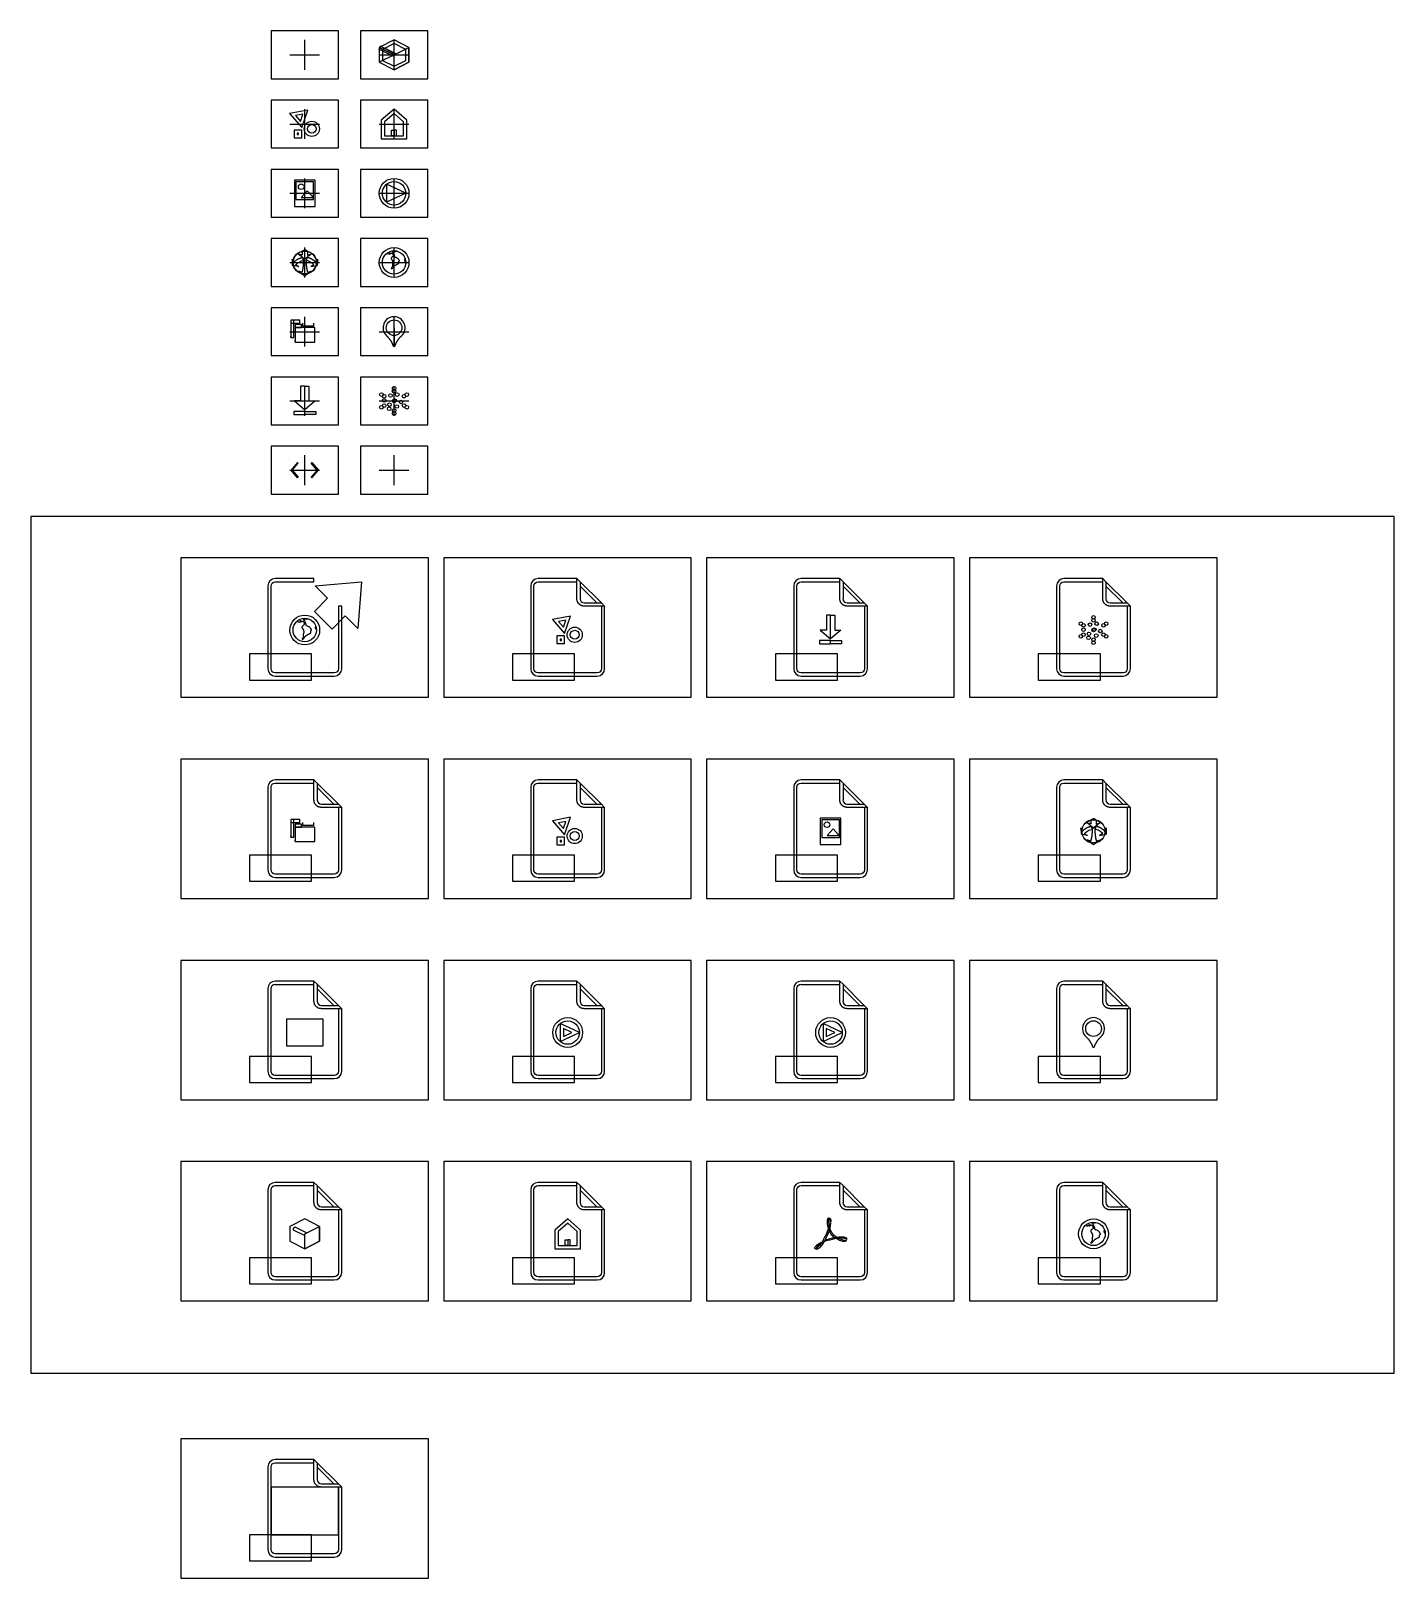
# Model space of a CAD drawing. Header units: millimetres. Extents: x 163.4 to 251.5, y -78.8 to 21.1.
import ezdxf

# ---------------------------------------------------------------- set-up
doc = ezdxf.new("R2010")
doc.units = ezdxf.units.MM
for name, color, linetype, true_color in [('colores$360', 254, 'Continuous', 0xedaec8), ('colores$amarilloai', 31, 'Continuous', 0xffb147), ('colores$amarilloIMG', 41, 'Continuous', 0xffe584), ('colores$azulDIR', 175, 'Continuous', 0x443aa2), ('colores$azulifc', 152, 'Continuous', 0x0068c6), ('colores$celestedl', 143, 'Continuous', 0x63a9ca), ('colores$moradomp4', 203, 'Continuous', 0xad73af), ('colores$rojodxf', 13, 'Continuous', 0xdb5a5a), ('colores$rojoLiDAR', 1, 'Continuous', 0xff0000), ('colores$rojopdf', 13, 'Continuous', 0xff5757), ('colores$verdegeo', 93, 'Continuous', 0x69b76c), ('Default', 18, 'Continuous', 0x000000), ('dos', 7, 'Continuous', 0xffffff), ('Layer 01', 1, 'Continuous', 0xff0000)]:
    doc.layers.add(name, color=color, linetype=linetype, true_color=true_color)

msp = doc.modelspace()

# ---------------------------------------------------------------- linework, layer by layer
at = {"layer": 'colores$360'}
for p, q in [((229.863, -33.079), (229.863, -27.737)), ((231.876, -30.263), (231.918, -30.295)), ((232.21, -30.263), (232.168, -30.295)), ((233.952, -33.351), (230.134, -33.351))]:
    msp.add_line(p, q, dxfattribs=at)
for points in [[(229.657, -27.737), (229.657, -33.079)], [(230.134, -27.466), (232.64, -27.466), (232.64, -27.26), (230.134, -27.26)], [(232.64, -28.559), (232.64, -27.26), (232.845, -27.464), (232.845, -28.559)], [(233.117, -28.831), (234.222, -28.831), (234.429, -29.036), (233.117, -29.036)], [(234.429, -33.079), (234.429, -29.036), (234.224, -29.036), (234.224, -33.079)], [(231.219, -30.368), (231.237, -30.772)], [(231.651, -30.844), (231.237, -30.772)], [(231.935, -30.29), (232.043, -30.371)], [(232.151, -30.29), (232.043, -30.371)], [(232.436, -30.844), (232.85, -30.772)], [(232.867, -30.368), (232.85, -30.772)], [(230.134, -33.557), (233.952, -33.557)]]:
    msp.add_lwpolyline(points, dxfattribs=at)
for points in [[(232.845, -27.464), (232.845, -27.754), (233.93, -28.831), (234.222, -28.831)], [(228.475, -33.811), (232.484, -33.811), (232.484, -32.125), (228.475, -32.125)]]:
    msp.add_lwpolyline(points, close=True, dxfattribs=at)
for radius in [0.757, 0.742]:
    msp.add_circle((232.043, -30.581), radius, dxfattribs=at)
for centre, radius, start, end in [((230.134, -27.737), 0.477, 90, 180), ((233.117, -28.559), 0.272, 180, 270), ((230.134, -33.079), 0.477, 180, 270), ((233.952, -33.079), 0.477, 270, 0)]:
    msp.add_arc(centre, radius, start, end, dxfattribs=at)
at = {"layer": 'colores$360', "extrusion": (0, 0, -1)}
for centre, start, end in [((-230.134, -27.737), 360, 90), ((-230.134, -33.079), 270, 360), ((-233.952, -33.079), 180, 270)]:
    msp.add_arc(centre, 0.272, start, end, dxfattribs=at)
at = {"layer": 'colores$360'}
msp.add_rational_spline([(233.117, -29.036), (232.64, -29.036), (232.64, -28.559)], [1, 0.707106781187, 1], degree=2, dxfattribs=at)
for points, degree in [([(231.858, -29.877), (231.933, -29.78), (232.043, -29.78)], 2), ([(231.858, -29.877), (231.888, -30.015), (231.858, -30.113)], 2), ([(232.228, -29.877), (232.153, -29.78), (232.043, -29.78)], 2), ([(232.228, -29.877), (232.198, -30.015), (232.228, -30.113)], 2), ([(231.308, -30.581), (231.219, -30.368)], 1), ([(231.308, -30.581), (231.578, -30.32), (231.876, -30.263)], 2), ([(231.451, -30.729), (231.551, -30.631), (231.651, -30.562), (231.749, -30.518)], 3), ([(231.451, -30.729), (231.651, -30.844)], 1), ([(231.638, -30.045), (232.043, -30.352)], 1), ([(231.858, -30.113), (231.638, -30.045)], 1), ([(231.749, -30.518), (231.809, -30.491), (231.869, -30.472), (231.931, -30.462)], 3), ([(231.935, -30.29), (231.988, -30.77), (231.858, -31.217)], 2), ([(231.918, -30.295), (231.927, -30.38), (231.931, -30.462)], 2), ([(232.449, -30.045), (232.043, -30.352)], 1), ([(232.151, -30.29), (232.098, -30.77), (232.228, -31.217)], 2), ([(232.168, -30.295), (232.159, -30.38), (232.156, -30.462)], 2), ([(232.338, -30.518), (232.277, -30.491), (232.217, -30.472), (232.156, -30.462)], 3), ([(232.779, -30.581), (232.509, -30.32), (232.21, -30.263)], 2), ([(232.228, -30.113), (232.449, -30.045)], 1), ([(232.636, -30.729), (232.535, -30.631), (232.435, -30.562), (232.338, -30.518)], 3), ([(232.636, -30.729), (232.436, -30.844)], 1), ([(232.779, -30.581), (232.867, -30.368)], 1), ([(231.638, -31.149), (232.043, -31.457)], 1), ([(231.858, -31.217), (231.638, -31.149)], 1), ([(232.449, -31.149), (232.043, -31.457)], 1), ([(232.228, -31.217), (232.449, -31.149)], 1)]:
    msp.add_open_spline(points, degree=degree, dxfattribs=at)
at = {"layer": 'colores$amarilloai'}
for p, q in [((195.886, -20.078), (195.886, -14.736)), ((199.975, -20.35), (196.157, -20.35))]:
    msp.add_line(p, q, dxfattribs=at)
for points in [[(195.68, -14.736), (195.68, -20.078)], [(196.157, -14.464), (198.663, -14.464), (198.663, -14.259), (196.157, -14.259)], [(198.663, -15.558), (198.663, -14.259), (198.868, -14.463), (198.868, -15.558)], [(199.14, -15.83), (200.245, -15.83), (200.452, -16.035), (199.14, -16.035)], [(200.452, -20.078), (200.452, -16.035), (200.247, -16.035), (200.247, -20.078)], [(196.157, -20.555), (199.975, -20.555)]]:
    msp.add_lwpolyline(points, dxfattribs=at)
for points in [[(198.868, -14.463), (198.868, -14.752), (199.953, -15.83), (200.245, -15.83)], [(198.259, -16.675), (197.083, -16.902), (197.867, -17.807)], [(197.948, -16.945), (197.471, -17.037), (197.79, -17.403)], [(197.376, -18.459), (197.87, -18.459), (197.87, -17.965), (197.376, -17.965)], [(197.581, -18.254), (197.665, -18.254), (197.665, -18.17), (197.581, -18.17)], [(194.498, -20.81), (198.507, -20.81), (198.507, -19.124), (194.498, -19.124)]]:
    msp.add_lwpolyline(points, close=True, dxfattribs=at)
for radius in [0.491, 0.286]:
    msp.add_circle((198.522, -17.886), radius, dxfattribs=at)
for centre, radius, start, end in [((196.157, -14.736), 0.477, 90, 180), ((199.14, -15.558), 0.272, 180, 270), ((196.157, -20.078), 0.477, 180, 270), ((199.975, -20.078), 0.477, 270, 0)]:
    msp.add_arc(centre, radius, start, end, dxfattribs=at)
at = {"layer": 'colores$amarilloai', "extrusion": (0, 0, -1)}
for centre, start, end in [((-196.157, -14.736), 360, 90), ((-196.157, -20.078), 270, 360), ((-199.975, -20.078), 180, 270)]:
    msp.add_arc(centre, 0.272, start, end, dxfattribs=at)
at = {"layer": 'colores$amarilloai'}
msp.add_rational_spline([(199.14, -16.035), (198.663, -16.035), (198.663, -15.558)], [1, 0.707106781187, 1], degree=2, dxfattribs=at)
at = {"layer": 'colores$amarilloIMG'}
for p, q in [((212.874, -33.079), (212.874, -27.737)), ((216.963, -33.351), (213.146, -33.351))]:
    msp.add_line(p, q, dxfattribs=at)
for points in [[(212.669, -27.737), (212.669, -33.079)], [(213.146, -27.466), (215.651, -27.466), (215.651, -27.26), (213.146, -27.26)], [(215.651, -28.559), (215.651, -27.26), (215.857, -27.464), (215.857, -28.559)], [(216.128, -28.831), (217.234, -28.831), (217.441, -29.036), (216.128, -29.036)], [(217.441, -33.079), (217.441, -29.036), (217.235, -29.036), (217.235, -33.079)], [(213.146, -33.557), (216.963, -33.557)]]:
    msp.add_lwpolyline(points, dxfattribs=at)
for points in [[(215.857, -27.464), (215.857, -27.754), (216.942, -28.831), (217.234, -28.831)], [(214.388, -31.437), (215.721, -31.437), (215.721, -29.725), (214.388, -29.725)], [(214.484, -30.975), (215.625, -30.975), (215.625, -29.834), (214.484, -29.834)], [(215.216, -30.416), (214.825, -30.846), (215.551, -30.846), (215.551, -30.784)], [(211.486, -33.811), (215.496, -33.811), (215.496, -32.125), (211.486, -32.125)]]:
    msp.add_lwpolyline(points, close=True, dxfattribs=at)
msp.add_circle((214.827, -30.156), 0.181, dxfattribs=at)
for centre, radius, start, end in [((213.146, -27.737), 0.477, 90, 180), ((216.128, -28.559), 0.272, 180, 270), ((213.146, -33.079), 0.477, 180, 270), ((216.963, -33.079), 0.477, 270, 0)]:
    msp.add_arc(centre, radius, start, end, dxfattribs=at)
at = {"layer": 'colores$amarilloIMG', "extrusion": (0, 0, -1)}
for centre, start, end in [((-213.146, -27.737), 360, 90), ((-213.146, -33.079), 270, 360), ((-216.963, -33.079), 180, 270)]:
    msp.add_arc(centre, 0.272, start, end, dxfattribs=at)
at = {"layer": 'colores$amarilloIMG'}
msp.add_rational_spline([(216.128, -29.036), (215.651, -29.036), (215.651, -28.559)], [1, 0.707106781187, 1], degree=2, dxfattribs=at)
at = {"layer": 'colores$azulDIR'}
for p, q in [((178.897, -33.079), (178.897, -27.737)), ((182.986, -33.351), (179.169, -33.351))]:
    msp.add_line(p, q, dxfattribs=at)
for points in [[(178.692, -27.737), (178.692, -33.079)], [(179.169, -27.466), (181.674, -27.466), (181.674, -27.26), (179.169, -27.26)], [(181.674, -28.559), (181.674, -27.26), (181.88, -27.464), (181.88, -28.559)], [(182.151, -28.831), (183.257, -28.831), (183.464, -29.036), (182.151, -29.036)], [(183.464, -33.079), (183.464, -29.036), (183.258, -29.036), (183.258, -33.079)], [(180.179, -30.962), (180.179, -30.867)], [(181.735, -30.304), (180.862, -30.304), (180.862, -30.11), (180.464, -30.11), (180.464, -31.247)], [(180.957, -30.214), (180.957, -30.02)], [(181.64, -30.214), (180.957, -30.214)], [(181.64, -30.02), (181.64, -30.214)], [(180.464, -31.247), (180.464, -31.152)], [(179.169, -33.557), (182.986, -33.557)]]:
    msp.add_lwpolyline(points, dxfattribs=at)
for points in [[(181.88, -27.464), (181.88, -27.754), (182.965, -28.831), (183.257, -28.831)], [(180.179, -30.962), (180.369, -30.962), (180.369, -30.015), (180.369, -29.825), (180.179, -29.825)], [(180.179, -30.02), (180.767, -30.02), (180.767, -29.825), (180.179, -29.825)], [(180.464, -30.304), (180.862, -30.304), (180.862, -30.11), (180.464, -30.11)], [(180.464, -31.247), (181.735, -31.247), (181.735, -30.304), (180.464, -30.304)], [(177.509, -33.811), (181.519, -33.811), (181.519, -32.125), (177.509, -32.125)]]:
    msp.add_lwpolyline(points, close=True, dxfattribs=at)
for centre, radius, start, end in [((179.169, -27.737), 0.477, 90, 180), ((182.151, -28.559), 0.272, 180, 270), ((179.169, -33.079), 0.477, 180, 270), ((182.986, -33.079), 0.477, 270, 0)]:
    msp.add_arc(centre, radius, start, end, dxfattribs=at)
at = {"layer": 'colores$azulDIR', "extrusion": (0, 0, -1)}
for centre, start, end in [((-179.169, -27.737), 360, 90), ((-179.169, -33.079), 270, 360), ((-182.986, -33.079), 180, 270)]:
    msp.add_arc(centre, 0.272, start, end, dxfattribs=at)
at = {"layer": 'colores$azulDIR'}
msp.add_rational_spline([(182.151, -29.036), (181.674, -29.036), (181.674, -28.559)], [1, 0.707106781187, 1], degree=2, dxfattribs=at)
at = {"layer": 'colores$azulifc'}
for p, q in [((195.886, -59.082), (195.886, -53.74)), ((199.975, -59.353), (196.157, -59.353))]:
    msp.add_line(p, q, dxfattribs=at)
for points in [[(195.68, -53.74), (195.68, -59.082)], [(196.157, -53.468), (198.663, -53.468), (198.663, -53.262), (196.157, -53.262)], [(198.663, -54.561), (198.663, -53.262), (198.868, -53.466), (198.868, -54.561)], [(199.14, -54.833), (200.245, -54.833), (200.452, -55.039), (199.14, -55.039)], [(200.452, -59.082), (200.452, -55.039), (200.247, -55.039), (200.247, -59.082)], [(196.157, -59.559), (199.975, -59.559)]]:
    msp.add_lwpolyline(points, dxfattribs=at)
for points in [[(198.868, -53.466), (198.868, -53.756), (199.953, -54.833), (200.245, -54.833)], [(198.066, -55.62), (197.242, -56.336), (197.242, -57.546), (198.89, -57.546), (198.89, -56.336)], [(198.066, -55.892), (197.448, -56.43), (197.448, -57.341), (198.685, -57.341), (198.685, -56.43)], [(198.066, -57.341), (197.909, -57.341), (197.909, -56.969), (198.066, -56.969)], [(198.066, -57.341), (198.223, -57.341), (198.223, -56.969), (198.066, -56.969)], [(194.498, -59.813), (198.507, -59.813), (198.507, -58.128), (194.498, -58.128)]]:
    msp.add_lwpolyline(points, close=True, dxfattribs=at)
for centre, radius, start, end in [((196.157, -53.74), 0.477, 90, 180), ((199.14, -54.561), 0.272, 180, 270), ((196.157, -59.082), 0.477, 180, 270), ((199.975, -59.082), 0.477, 270, 0)]:
    msp.add_arc(centre, radius, start, end, dxfattribs=at)
at = {"layer": 'colores$azulifc', "extrusion": (0, 0, -1)}
for centre, start, end in [((-196.157, -53.74), 360, 90), ((-196.157, -59.082), 270, 360), ((-199.975, -59.082), 180, 270)]:
    msp.add_arc(centre, 0.272, start, end, dxfattribs=at)
at = {"layer": 'colores$azulifc'}
msp.add_rational_spline([(199.14, -55.039), (198.663, -55.039), (198.663, -54.561)], [1, 0.707106781187, 1], degree=2, dxfattribs=at)
at = {"layer": 'colores$celestedl'}
for p, q in [((178.897, -20.078), (178.897, -14.736)), ((212.874, -20.078), (212.874, -14.736)), ((182.986, -20.35), (179.169, -20.35)), ((216.963, -20.35), (213.146, -20.35)), ((178.897, -46.081), (178.897, -40.738)), ((182.986, -46.352), (179.169, -46.352)), ((229.863, -59.082), (229.863, -53.74)), ((233.952, -59.353), (230.134, -59.353))]:
    msp.add_line(p, q, dxfattribs=at)
for points in [[(178.692, -14.736), (178.692, -20.078)], [(179.169, -14.464), (181.674, -14.464), (181.674, -14.259), (179.169, -14.259)], [(212.669, -14.736), (212.669, -20.078)], [(213.146, -14.464), (215.651, -14.464), (215.651, -14.259), (213.146, -14.259)], [(215.651, -15.558), (215.651, -14.259), (215.857, -14.463), (215.857, -15.558)], [(216.128, -15.83), (217.234, -15.83), (217.441, -16.035), (216.128, -16.035)], [(183.464, -20.078), (183.464, -16.035), (183.258, -16.035), (183.258, -20.078)], [(217.441, -20.078), (217.441, -16.035), (217.235, -16.035), (217.235, -20.078)], [(179.169, -20.555), (182.986, -20.555)], [(213.146, -20.555), (216.963, -20.555)], [(178.692, -40.738), (178.692, -46.081)], [(179.169, -40.467), (181.674, -40.467), (181.674, -40.261), (179.169, -40.261)], [(181.674, -41.56), (181.674, -40.261), (181.88, -40.465), (181.88, -41.56)], [(182.151, -41.832), (183.257, -41.832), (183.464, -42.038), (182.151, -42.038)], [(183.464, -46.081), (183.464, -42.038), (183.258, -42.038), (183.258, -46.081)], [(179.169, -46.558), (182.986, -46.558)], [(229.657, -53.74), (229.657, -59.082)], [(230.134, -53.468), (232.64, -53.468), (232.64, -53.262), (230.134, -53.262)], [(232.64, -54.561), (232.64, -53.262), (232.845, -53.466), (232.845, -54.561)], [(233.117, -54.833), (234.222, -54.833), (234.429, -55.039), (233.117, -55.039)], [(234.429, -59.082), (234.429, -55.039), (234.224, -55.039), (234.224, -59.082)], [(230.134, -59.559), (233.952, -59.559)]]:
    msp.add_lwpolyline(points, dxfattribs=at)
for points in [[(184.754, -14.47), (184.506, -17.482), (183.696, -16.671), (182.84, -17.527), (181.697, -16.384), (182.553, -15.529), (181.743, -14.718)], [(215.857, -14.463), (215.857, -14.752), (216.942, -15.83), (217.234, -15.83)], [(214.782, -16.616), (214.782, -17.58), (214.388, -17.58), (215.055, -18.152), (215.055, -16.616)], [(215.327, -16.616), (215.327, -17.58), (215.722, -17.58), (215.055, -18.152), (215.055, -16.616)], [(215.055, -18.259), (214.345, -18.259), (214.345, -18.467), (215.055, -18.467)], [(215.055, -18.259), (215.764, -18.259), (215.764, -18.467), (215.055, -18.467)], [(177.509, -20.81), (181.519, -20.81), (181.519, -19.124), (177.509, -19.124)], [(211.486, -20.81), (215.496, -20.81), (215.496, -19.124), (211.486, -19.124)], [(181.88, -40.465), (181.88, -40.755), (182.965, -41.832), (183.257, -41.832)], [(179.898, -44.449), (182.257, -44.449), (182.257, -42.715), (179.898, -42.715)], [(177.509, -46.812), (181.519, -46.812), (181.519, -45.127), (177.509, -45.127)], [(232.845, -53.466), (232.845, -53.756), (233.93, -54.833), (234.222, -54.833)], [(228.475, -59.813), (232.484, -59.813), (232.484, -58.128), (228.475, -58.128)]]:
    msp.add_lwpolyline(points, close=True, dxfattribs=at)
for centre, radius in [((181.078, -17.58), 0.963), ((181.078, -17.58), 0.758), ((232.043, -56.583), 0.963), ((232.043, -56.583), 0.758)]:
    msp.add_circle(centre, radius, dxfattribs=at)
for centre, radius, start, end in [((179.169, -14.736), 0.477, 90, 180), ((213.146, -14.736), 0.477, 90, 180), ((216.128, -15.558), 0.272, 180, 270), ((179.169, -20.078), 0.477, 180, 270), ((182.986, -20.078), 0.477, 270, 0), ((213.146, -20.078), 0.477, 180, 270), ((216.963, -20.078), 0.477, 270, 0), ((179.169, -40.738), 0.477, 90, 180), ((182.151, -41.56), 0.272, 180, 270), ((179.169, -46.081), 0.477, 180, 270), ((182.986, -46.081), 0.477, 270, 0), ((230.134, -53.74), 0.477, 90, 180), ((233.117, -54.561), 0.272, 180, 270), ((230.134, -59.082), 0.477, 180, 270), ((233.952, -59.082), 0.477, 270, 0)]:
    msp.add_arc(centre, radius, start, end, dxfattribs=at)
at = {"layer": 'colores$celestedl', "extrusion": (0, 0, -1)}
for centre, start, end in [((-179.169, -14.736), 360, 90), ((-213.146, -14.736), 360, 90), ((-179.169, -20.078), 270, 360), ((-182.986, -20.078), 180, 270), ((-213.146, -20.078), 270, 360), ((-216.963, -20.078), 180, 270), ((-179.169, -40.738), 360, 90), ((-179.169, -46.081), 270, 360), ((-182.986, -46.081), 180, 270), ((-230.134, -53.74), 360, 90), ((-230.134, -59.082), 270, 360), ((-233.952, -59.082), 180, 270)]:
    msp.add_arc(centre, 0.272, start, end, dxfattribs=at)
at = {"layer": 'colores$celestedl'}
for points in [[(216.128, -16.035), (215.651, -16.035), (215.651, -15.558)], [(182.151, -42.038), (181.674, -42.038), (181.674, -41.56)], [(233.117, -55.039), (232.64, -55.039), (232.64, -54.561)]]:
    msp.add_rational_spline(points, [1, 0.707106781187, 1], degree=2, dxfattribs=at)
for points in [[(180.547, -17.02), (180.656, -17.067), (180.692, -17.069), (180.736, -17.046), (180.764, -17.04), (180.799, -17.049), (180.813, -17.061), (180.842, -17.066), (180.845, -17.043), (180.82, -17.004), (180.786, -16.989), (180.764, -16.975), (180.786, -16.961), (180.82, -17.004), (180.868, -17), (180.961, -17.02), (180.995, -17.049), (181.033, -17.067), (181.044, -17.072), (181.033, -17.135), (181.03, -17.164), (181.048, -17.197), (181.056, -17.234), (181.004, -17.275), (180.944, -17.303), (180.907, -17.354), (180.885, -17.427), (180.917, -17.465), (180.938, -17.49), (180.973, -17.532), (180.99, -17.552), (180.987, -17.603), (181.021, -17.657), (181.01, -17.738), (181.007, -17.765), (180.97, -17.854), (180.995, -17.955), (180.981, -18.044), (180.92, -18.125), (180.907, -18.157), (180.894, -18.187), (180.961, -18.162), (180.984, -18.156), (181.035, -18.096), (181.045, -18.069), (181.139, -17.977), (181.171, -17.94), (181.208, -17.92), (181.243, -17.905), (181.25, -17.888), (181.301, -17.859), (181.375, -17.816), (181.417, -17.81), (181.442, -17.788), (181.471, -17.762), (181.471, -17.706), (181.471, -17.637), (181.531, -17.591), (181.52, -17.553), (181.471, -17.519), (181.471, -17.464), (181.394, -17.392), (181.361, -17.389), (181.301, -17.349), (181.258, -17.329), (181.208, -17.326), (181.162, -17.275), (181.16, -17.228), (181.152, -17.196), (181.142, -17.144), (181.112, -17.096), (181.084, -16.977), (181.044, -16.961), (181.009, -16.952), (181.018, -16.919), (181.025, -16.885), (181.056, -16.873), (181.084, -16.882), (181.096, -16.877), (181.075, -16.849), (181.065, -16.846), (181.056, -16.819)], [(181.163, -16.857), (181.158, -16.861), (181.146, -16.87), (181.154, -16.891), (181.16, -16.89), (181.169, -16.886), (181.188, -16.874), (181.2, -16.873), (181.238, -16.867), (181.255, -16.869), (181.255, -16.865), (181.26, -16.844), (181.18, -16.845), (181.169, -16.853), (181.163, -16.857)], [(181.782, -17.3), (181.771, -17.329), (181.764, -17.343), (181.763, -17.365), (181.764, -17.384), (181.758, -17.416), (181.75, -17.447), (181.768, -17.49), (181.772, -17.498), (181.789, -17.509), (181.812, -17.508), (181.833, -17.526)], [(231.512, -56.024), (231.622, -56.071), (231.657, -56.072), (231.702, -56.049), (231.729, -56.043), (231.764, -56.052), (231.778, -56.065), (231.807, -56.069), (231.81, -56.046), (231.786, -56.008), (231.752, -55.993), (231.729, -55.979), (231.752, -55.965), (231.786, -56.008), (231.833, -56.003), (231.927, -56.023), (231.96, -56.052), (231.999, -56.071), (232.009, -56.075), (231.999, -56.138), (231.996, -56.167), (232.014, -56.201), (232.022, -56.238), (231.969, -56.279), (231.91, -56.306), (231.873, -56.357), (231.851, -56.43), (231.883, -56.468), (231.904, -56.493), (231.939, -56.536), (231.955, -56.555), (231.953, -56.607), (231.986, -56.66), (231.976, -56.741), (231.973, -56.769), (231.936, -56.858), (231.96, -56.959), (231.947, -57.048), (231.885, -57.129), (231.873, -57.161), (231.859, -57.19), (231.927, -57.166), (231.95, -57.159), (232, -57.1), (232.011, -57.072), (232.104, -56.98), (232.136, -56.944), (232.173, -56.924), (232.208, -56.908), (232.216, -56.891), (232.267, -56.862), (232.34, -56.819), (232.383, -56.813), (232.407, -56.792), (232.437, -56.766), (232.437, -56.71), (232.437, -56.64), (232.496, -56.594), (232.486, -56.556), (232.437, -56.522), (232.437, -56.467), (232.36, -56.395), (232.326, -56.392), (232.267, -56.352), (232.224, -56.333), (232.173, -56.329), (232.127, -56.279), (232.126, -56.231), (232.118, -56.199), (232.107, -56.147), (232.078, -56.1), (232.049, -55.98), (232.009, -55.965), (231.974, -55.956), (231.983, -55.922), (231.991, -55.888), (232.022, -55.876), (232.049, -55.885), (232.061, -55.881), (232.041, -55.853), (232.03, -55.849), (232.022, -55.823)], [(232.129, -55.861), (232.123, -55.865), (232.112, -55.874), (232.119, -55.895), (232.125, -55.894), (232.135, -55.889), (232.154, -55.877), (232.166, -55.877), (232.203, -55.871), (232.22, -55.872), (232.22, -55.869), (232.226, -55.848), (232.145, -55.848), (232.134, -55.856), (232.129, -55.861)], [(232.748, -56.304), (232.737, -56.332), (232.73, -56.346), (232.729, -56.368), (232.729, -56.388), (232.723, -56.419), (232.715, -56.451), (232.733, -56.494), (232.738, -56.502), (232.754, -56.512), (232.777, -56.511), (232.799, -56.53)]]:
    msp.add_open_spline(points, degree=3, dxfattribs=at)
at = {"layer": 'colores$moradomp4'}
for p, q in [((195.886, -46.081), (195.886, -40.738)), ((212.874, -46.081), (212.874, -40.738)), ((199.975, -46.352), (196.157, -46.352)), ((216.963, -46.352), (213.146, -46.352))]:
    msp.add_line(p, q, dxfattribs=at)
for points in [[(195.68, -40.738), (195.68, -46.081)], [(196.157, -40.467), (198.663, -40.467), (198.663, -40.261), (196.157, -40.261)], [(198.663, -41.56), (198.663, -40.261), (198.868, -40.465), (198.868, -41.56)], [(212.669, -40.738), (212.669, -46.081)], [(213.146, -40.467), (215.651, -40.467), (215.651, -40.261), (213.146, -40.261)], [(215.651, -41.56), (215.651, -40.261), (215.857, -40.465), (215.857, -41.56)], [(199.14, -41.832), (200.245, -41.832), (200.452, -42.038), (199.14, -42.038)], [(216.128, -41.832), (217.234, -41.832), (217.441, -42.038), (216.128, -42.038)], [(200.452, -46.081), (200.452, -42.038), (200.247, -42.038), (200.247, -46.081)], [(217.441, -46.081), (217.441, -42.038), (217.235, -42.038), (217.235, -46.081)], [(196.157, -46.558), (199.975, -46.558)], [(213.146, -46.558), (216.963, -46.558)]]:
    msp.add_lwpolyline(points, dxfattribs=at)
for points in [[(198.868, -40.465), (198.868, -40.755), (199.953, -41.832), (200.245, -41.832)], [(215.857, -40.465), (215.857, -40.755), (216.942, -41.832), (217.234, -41.832)], [(197.584, -44.167), (198.824, -43.582), (197.584, -42.998)], [(197.789, -43.842), (198.342, -43.582), (197.789, -43.322)], [(214.572, -44.167), (215.812, -43.582), (214.572, -42.998)], [(214.778, -43.842), (215.33, -43.582), (214.778, -43.322)], [(194.498, -46.812), (198.507, -46.812), (198.507, -45.127), (194.498, -45.127)], [(211.486, -46.812), (215.496, -46.812), (215.496, -45.127), (211.486, -45.127)]]:
    msp.add_lwpolyline(points, close=True, dxfattribs=at)
for centre, radius in [((198.066, -43.582), 0.963), ((198.066, -43.582), 0.758), ((215.055, -43.582), 0.963), ((215.055, -43.582), 0.758)]:
    msp.add_circle(centre, radius, dxfattribs=at)
for centre, radius, start, end in [((196.157, -40.738), 0.477, 90, 180), ((213.146, -40.738), 0.477, 90, 180), ((199.14, -41.56), 0.272, 180, 270), ((216.128, -41.56), 0.272, 180, 270), ((196.157, -46.081), 0.477, 180, 270), ((199.975, -46.081), 0.477, 270, 0), ((213.146, -46.081), 0.477, 180, 270), ((216.963, -46.081), 0.477, 270, 0)]:
    msp.add_arc(centre, radius, start, end, dxfattribs=at)
at = {"layer": 'colores$moradomp4', "extrusion": (0, 0, -1)}
for centre, start, end in [((-196.157, -40.738), 360, 90), ((-213.146, -40.738), 360, 90), ((-196.157, -46.081), 270, 360), ((-199.975, -46.081), 180, 270), ((-213.146, -46.081), 270, 360), ((-216.963, -46.081), 180, 270)]:
    msp.add_arc(centre, 0.272, start, end, dxfattribs=at)
at = {"layer": 'colores$moradomp4'}
for points in [[(199.14, -42.038), (198.663, -42.038), (198.663, -41.56)], [(216.128, -42.038), (215.651, -42.038), (215.651, -41.56)]]:
    msp.add_rational_spline(points, [1, 0.707106781187, 1], degree=2, dxfattribs=at)
at = {"layer": 'colores$rojodxf'}
for p, q in [((195.886, -33.079), (195.886, -27.737)), ((199.975, -33.351), (196.157, -33.351))]:
    msp.add_line(p, q, dxfattribs=at)
for points in [[(195.68, -27.737), (195.68, -33.079)], [(196.157, -27.466), (198.663, -27.466), (198.663, -27.26), (196.157, -27.26)], [(198.663, -28.559), (198.663, -27.26), (198.868, -27.464), (198.868, -28.559)], [(199.14, -28.831), (200.245, -28.831), (200.452, -29.036), (199.14, -29.036)], [(200.452, -33.079), (200.452, -29.036), (200.247, -29.036), (200.247, -33.079)], [(196.157, -33.557), (199.975, -33.557)]]:
    msp.add_lwpolyline(points, dxfattribs=at)
for points in [[(198.868, -27.464), (198.868, -27.754), (199.953, -28.831), (200.245, -28.831)], [(198.259, -29.676), (197.083, -29.904), (197.867, -30.808)], [(197.948, -29.946), (197.471, -30.038), (197.79, -30.405)], [(197.376, -31.461), (197.87, -31.461), (197.87, -30.966), (197.376, -30.966)], [(197.581, -31.255), (197.665, -31.255), (197.665, -31.172), (197.581, -31.172)], [(194.498, -33.811), (198.507, -33.811), (198.507, -32.125), (194.498, -32.125)]]:
    msp.add_lwpolyline(points, close=True, dxfattribs=at)
for radius in [0.491, 0.286]:
    msp.add_circle((198.522, -30.887), radius, dxfattribs=at)
for centre, radius, start, end in [((196.157, -27.737), 0.477, 90, 180), ((199.14, -28.559), 0.272, 180, 270), ((196.157, -33.079), 0.477, 180, 270), ((199.975, -33.079), 0.477, 270, 0)]:
    msp.add_arc(centre, radius, start, end, dxfattribs=at)
at = {"layer": 'colores$rojodxf', "extrusion": (0, 0, -1)}
for centre, start, end in [((-196.157, -27.737), 360, 90), ((-196.157, -33.079), 270, 360), ((-199.975, -33.079), 180, 270)]:
    msp.add_arc(centre, 0.272, start, end, dxfattribs=at)
at = {"layer": 'colores$rojodxf'}
msp.add_rational_spline([(199.14, -29.036), (198.663, -29.036), (198.663, -28.559)], [1, 0.707106781187, 1], degree=2, dxfattribs=at)
at = {"layer": 'colores$rojoLiDAR'}
for p, q in [((229.863, -20.078), (229.863, -14.736)), ((233.952, -20.35), (230.134, -20.35))]:
    msp.add_line(p, q, dxfattribs=at)
for points in [[(229.657, -14.736), (229.657, -20.078)], [(230.134, -14.464), (232.64, -14.464), (232.64, -14.259), (230.134, -14.259)], [(232.64, -15.558), (232.64, -14.259), (232.845, -14.463), (232.845, -15.558)], [(233.117, -15.83), (234.222, -15.83), (234.429, -16.035), (233.117, -16.035)], [(234.429, -20.078), (234.429, -16.035), (234.224, -16.035), (234.224, -20.078)], [(230.134, -20.555), (233.952, -20.555)]]:
    msp.add_lwpolyline(points, dxfattribs=at)
for points in [[(232.845, -14.463), (232.845, -14.752), (233.93, -15.83), (234.222, -15.83)], [(228.475, -20.81), (232.484, -20.81), (232.484, -19.124), (228.475, -19.124)]]:
    msp.add_lwpolyline(points, close=True, dxfattribs=at)
for centre in [(232.043, -16.761), (232.043, -16.956), (231.225, -17.17), (231.225, -17.989), (231.399, -17.278), (231.399, -17.555), (231.399, -17.881), (231.723, -18.086), (231.748, -17.825), (231.813, -17.232), (232.043, -17.58), (232.092, -17.555), (232.218, -17.938), (232.248, -17.17), (232.486, -17.647), (232.687, -17.278), (232.687, -17.881), (232.862, -17.17), (232.862, -17.989), (232.043, -18.203), (232.043, -18.398)]:
    msp.add_circle(centre, 0.115, dxfattribs=at)
for centre, radius, start, end in [((230.134, -14.736), 0.477, 90, 180), ((233.117, -15.558), 0.272, 180, 270), ((230.134, -20.078), 0.477, 180, 270), ((233.952, -20.078), 0.477, 270, 0)]:
    msp.add_arc(centre, radius, start, end, dxfattribs=at)
at = {"layer": 'colores$rojoLiDAR', "extrusion": (0, 0, -1)}
for centre, start, end in [((-230.134, -14.736), 360, 90), ((-230.134, -20.078), 270, 360), ((-233.952, -20.078), 180, 270)]:
    msp.add_arc(centre, 0.272, start, end, dxfattribs=at)
at = {"layer": 'colores$rojoLiDAR'}
msp.add_rational_spline([(233.117, -16.035), (232.64, -16.035), (232.64, -15.558)], [1, 0.707106781187, 1], degree=2, dxfattribs=at)
at = {"layer": 'colores$rojopdf'}
for p, q in [((212.874, -59.082), (212.874, -53.74)), ((216.963, -59.353), (213.146, -59.353))]:
    msp.add_line(p, q, dxfattribs=at)
for points in [[(212.669, -53.74), (212.669, -59.082)], [(213.146, -53.468), (215.651, -53.468), (215.651, -53.262), (213.146, -53.262)], [(215.651, -54.561), (215.651, -53.262), (215.857, -53.466), (215.857, -54.561)], [(216.128, -54.833), (217.234, -54.833), (217.441, -55.039), (216.128, -55.039)], [(217.441, -59.082), (217.441, -55.039), (217.235, -55.039), (217.235, -59.082)], [(213.146, -59.559), (216.963, -59.559)]]:
    msp.add_lwpolyline(points, dxfattribs=at)
for points in [[(215.857, -53.466), (215.857, -53.756), (216.942, -54.833), (217.234, -54.833)], [(211.486, -59.813), (215.496, -59.813), (215.496, -58.128), (211.486, -58.128)]]:
    msp.add_lwpolyline(points, close=True, dxfattribs=at)
for centre, radius, start, end in [((213.146, -53.74), 0.477, 90, 180), ((216.128, -54.561), 0.272, 180, 270), ((213.146, -59.082), 0.477, 180, 270), ((216.963, -59.082), 0.477, 270, 0)]:
    msp.add_arc(centre, radius, start, end, dxfattribs=at)
at = {"layer": 'colores$rojopdf', "extrusion": (0, 0, -1)}
for centre, start, end in [((-213.146, -53.74), 360, 90), ((-213.146, -59.082), 270, 360), ((-216.963, -59.082), 180, 270)]:
    msp.add_arc(centre, 0.272, start, end, dxfattribs=at)
at = {"layer": 'colores$rojopdf'}
msp.add_rational_spline([(216.128, -55.039), (215.651, -55.039), (215.651, -54.561)], [1, 0.707106781187, 1], degree=2, dxfattribs=at)
for points, degree in [([(215.052, -55.889), (214.827, -56.5), (214.611, -56.938), (214.36, -57.353), (214.096, -57.569)], 3), ([(215.052, -55.889), (215.032, -56.139), (214.921, -56.534), (214.614, -57.129), (214.349, -57.501), (214.213, -57.592), (214.116, -57.586), (214.096, -57.569)], 3), ([(214.858, -55.621), (214.818, -55.738), (214.83, -55.891), (214.867, -56.125), (214.938, -56.349), (215.091, -56.628), (215.302, -56.833), (215.652, -57.003), (215.888, -57.075), (216.004, -57.06), (216.07, -57.021), (216.087, -56.961)], 3), ([(214.858, -55.621), (214.879, -55.561), (214.947, -55.551), (214.992, -55.57), (215.046, -55.621), (215.087, -55.766), (215.054, -55.854)], 3), ([(214.957, -55.604), (214.925, -55.647), (214.915, -55.808), (214.945, -56.04), (215.005, -56.277), (215.088, -56.44), (215.199, -56.592), (215.383, -56.767), (215.613, -56.896), (215.837, -56.979), (215.995, -56.992), (216.046, -56.984), (216.087, -56.961)], 3), ([(215.054, -55.854), (215.054, -55.73), (214.987, -55.636), (214.957, -55.604)], 3), ([(216.095, -56.936), (216.072, -56.9), (215.946, -56.861), (215.587, -56.86), (215.246, -56.918), (214.688, -57.06), (214.627, -57.08)], 3), ([(216.095, -56.881), (216.01, -56.807), (215.888, -56.784), (215.609, -56.793), (215.191, -56.85), (214.753, -56.978), (214.668, -57.012)], 3), ([(216.089, -56.892), (216.099, -56.913), (216.089, -56.944)], 2), ([(214.096, -57.569), (214.017, -57.542), (214.035, -57.458), (214.125, -57.347), (214.314, -57.192), (214.445, -57.121)], 3), ([(214.445, -57.121), (214.219, -57.347), (214.138, -57.464), (214.133, -57.538)], 3), ([(214.627, -57.08), (214.667, -57.012)], 1)]:
    msp.add_open_spline(points, degree=degree, dxfattribs=at)
at = {"layer": 'colores$verdegeo'}
for p, q in [((229.863, -46.081), (229.863, -40.738)), ((233.952, -46.352), (230.134, -46.352))]:
    msp.add_line(p, q, dxfattribs=at)
for points in [[(229.657, -40.738), (229.657, -46.081)], [(230.134, -40.467), (232.64, -40.467), (232.64, -40.261), (230.134, -40.261)], [(232.64, -41.56), (232.64, -40.261), (232.845, -40.465), (232.845, -41.56)], [(233.117, -41.832), (234.222, -41.832), (234.429, -42.038), (233.117, -42.038)], [(234.429, -46.081), (234.429, -42.038), (234.224, -42.038), (234.224, -46.081)], [(230.134, -46.558), (233.952, -46.558)]]:
    msp.add_lwpolyline(points, dxfattribs=at)
for points in [[(232.845, -40.465), (232.845, -40.755), (233.93, -41.832), (234.222, -41.832)], [(228.475, -46.812), (232.484, -46.812), (232.484, -45.127), (228.475, -45.127)]]:
    msp.add_lwpolyline(points, close=True, dxfattribs=at)
msp.add_circle((232.043, -43.327), 0.506, dxfattribs=at)
for centre, radius, start, end in [((230.134, -40.738), 0.477, 90, 180), ((233.117, -41.56), 0.272, 180, 270), ((232.043, -43.327), 0.712, 313.41098, 226.58902), ((232.043, -43.327), 0.712, 312.27518, 313.41098), ((232.043, -44.471), 0.067, 198.21991, 341.78009), ((230.134, -46.081), 0.477, 180, 270), ((233.952, -46.081), 0.477, 270, 0)]:
    msp.add_arc(centre, radius, start, end, dxfattribs=at)
at = {"layer": 'colores$verdegeo', "extrusion": (0, 0, -1)}
for centre, start, end in [((-230.134, -40.738), 360, 90), ((-230.134, -46.081), 270, 360), ((-233.952, -46.081), 180, 270)]:
    msp.add_arc(centre, 0.272, start, end, dxfattribs=at)
at = {"layer": 'colores$verdegeo'}
msp.add_rational_spline([(233.117, -42.038), (232.64, -42.038), (232.64, -41.56)], [1, 0.707106781187, 1], degree=2, dxfattribs=at)
for points in [[(231.554, -43.845), (231.859, -44.125), (231.98, -44.492)], [(232.107, -44.492), (232.228, -44.125), (232.532, -43.845)]]:
    msp.add_open_spline(points, degree=2, dxfattribs=at)
at = {"layer": 'Default'}
for points in [[(178.897, 18.027), (183.258, 18.027), (183.258, 21.116), (178.897, 21.116)], [(184.669, 18.027), (189.03, 18.027), (189.03, 21.116), (184.669, 21.116)], [(186.85, 20.535), (185.886, 20.053), (186.85, 19.572)], [(186.85, 19.572), (185.886, 19.09), (186.85, 18.609)], [(178.897, 13.557), (183.258, 13.557), (183.258, 16.646), (178.897, 16.646)], [(184.669, 13.557), (189.03, 13.557), (189.03, 16.646), (184.669, 16.646)], [(178.897, 9.086), (183.258, 9.086), (183.258, 12.175), (178.897, 12.175)], [(184.669, 9.086), (189.03, 9.086), (189.03, 12.175), (184.669, 12.175)], [(178.897, 4.615), (183.258, 4.615), (183.258, 7.704), (178.897, 7.704)], [(184.669, 4.615), (189.03, 4.615), (189.03, 7.704), (184.669, 7.704)], [(178.897, 0.144), (183.258, 0.144), (183.258, 3.233), (178.897, 3.233)], [(184.669, 0.144), (189.03, 0.144), (189.03, 3.233), (184.669, 3.233)], [(178.897, -4.326), (183.258, -4.326), (183.258, -1.237), (178.897, -1.237)], [(184.669, -4.326), (189.03, -4.326), (189.03, -1.237), (184.669, -1.237)], [(178.897, -8.797), (183.258, -8.797), (183.258, -5.708), (178.897, -5.708)], [(184.669, -8.797), (189.03, -8.797), (189.03, -5.708), (184.669, -5.708)], [(163.385, -65.586), (251.463, -65.586), (251.463, -10.246), (163.385, -10.246)]]:
    msp.add_lwpolyline(points, close=True, dxfattribs=at)
for points in [[(181.078, 18.609), (181.078, 20.535)], [(185.886, 20.053), (185.886, 19.09)], [(186.85, 18.609), (186.85, 20.535)], [(180.114, 19.572), (182.041, 19.572)], [(185.886, 19.572), (187.813, 19.572)], [(181.078, 14.138), (181.078, 16.064)], [(186.85, 14.138), (186.85, 16.064)], [(180.114, 15.101), (182.041, 15.101)], [(185.886, 15.101), (187.813, 15.101)], [(181.078, 9.667), (181.078, 11.594)], [(186.85, 9.667), (186.85, 11.594)], [(180.114, 10.63), (182.041, 10.63)], [(185.886, 10.63), (187.813, 10.63)], [(181.078, 5.196), (181.078, 7.123)], [(186.85, 5.196), (186.85, 7.123)], [(180.114, 6.16), (182.041, 6.16)], [(185.886, 6.16), (187.813, 6.16)], [(181.078, 0.726), (181.078, 2.652)], [(186.85, 0.726), (186.85, 2.652)], [(180.114, 1.689), (182.041, 1.689)], [(180.179, 1.307), (180.179, 1.402)], [(180.464, 1.022), (180.464, 1.117)], [(185.886, 1.689), (187.813, 1.689)], [(181.078, -3.745), (181.078, -1.819)], [(186.85, -3.745), (186.85, -1.819)], [(186.85, -3.745), (186.85, -1.819)], [(180.114, -2.782), (182.041, -2.782)], [(185.886, -2.782), (187.813, -2.782)], [(185.886, -2.782), (187.813, -2.782)], [(181.078, -8.216), (181.078, -6.289)], [(186.85, -8.216), (186.85, -6.289)], [(180.114, -7.252), (182.041, -7.252)], [(185.886, -7.252), (187.813, -7.252)]]:
    msp.add_lwpolyline(points, dxfattribs=at)
at = {"layer": 'dos'}
for p, q in [((178.897, -59.082), (178.897, -53.74)), ((182.986, -59.353), (179.169, -59.353)), ((178.897, -76.981), (178.897, -71.639)), ((182.986, -77.252), (179.169, -77.252))]:
    msp.add_line(p, q, dxfattribs=at)
for points in [[(173.066, -21.914), (189.066, -21.914), (189.066, -12.914), (173.066, -12.914)], [(190.054, -21.914), (206.054, -21.914), (206.054, -12.914), (190.054, -12.914)], [(207.043, -21.914), (223.043, -21.914), (223.043, -12.914), (207.043, -12.914)], [(224.031, -21.914), (240.031, -21.914), (240.031, -12.914), (224.031, -12.914)], [(173.066, -34.915), (189.066, -34.915), (189.066, -25.915), (173.066, -25.915)], [(190.054, -34.915), (206.054, -34.915), (206.054, -25.915), (190.054, -25.915)], [(207.043, -34.915), (223.043, -34.915), (223.043, -25.915), (207.043, -25.915)], [(224.031, -34.915), (240.031, -34.915), (240.031, -25.915), (224.031, -25.915)], [(173.066, -47.917), (189.066, -47.917), (189.066, -38.917), (173.066, -38.917)], [(190.054, -47.917), (206.054, -47.917), (206.054, -38.917), (190.054, -38.917)], [(207.043, -47.917), (223.043, -47.917), (223.043, -38.917), (207.043, -38.917)], [(224.031, -47.917), (240.031, -47.917), (240.031, -38.917), (224.031, -38.917)], [(173.066, -60.918), (189.066, -60.918), (189.066, -51.918), (173.066, -51.918)], [(190.054, -60.918), (206.054, -60.918), (206.054, -51.918), (190.054, -51.918)], [(207.043, -60.918), (223.043, -60.918), (223.043, -51.918), (207.043, -51.918)], [(224.031, -60.918), (240.031, -60.918), (240.031, -51.918), (224.031, -51.918)], [(181.88, -53.466), (181.88, -53.756), (182.965, -54.833), (183.257, -54.833)], [(181.078, -55.62), (180.114, -56.102), (180.114, -57.065), (181.078, -57.546), (182.041, -57.065), (182.041, -56.102)], [(180.32, -56.319), (181.078, -56.698), (181.078, -56.583), (181.193, -56.526), (180.459, -56.159), (180.32, -56.229)], [(182.041, -56.102), (182.041, -57.065), (181.078, -57.546), (181.078, -56.583)], [(177.509, -59.813), (181.519, -59.813), (181.519, -58.128), (177.509, -58.128)], [(173.066, -78.817), (189.066, -78.817), (189.066, -69.817), (173.066, -69.817)], [(181.88, -71.365), (181.88, -71.655), (182.965, -72.732), (183.257, -72.732)], [(178.897, -76.027), (183.258, -76.027), (183.258, -72.938), (178.897, -72.938)], [(177.509, -77.712), (181.519, -77.712), (181.519, -76.027), (177.509, -76.027)]]:
    msp.add_lwpolyline(points, close=True, dxfattribs=at)
for points in [[(178.692, -53.74), (178.692, -59.082)], [(179.169, -53.468), (181.674, -53.468), (181.674, -53.262), (179.169, -53.262)], [(181.674, -54.561), (181.674, -53.262), (181.88, -53.466), (181.88, -54.561)], [(182.151, -54.833), (183.257, -54.833), (183.464, -55.039), (182.151, -55.039)], [(183.464, -59.082), (183.464, -55.039), (183.258, -55.039), (183.258, -59.082)], [(179.169, -59.559), (182.986, -59.559)], [(178.692, -71.639), (178.692, -76.981)], [(179.169, -71.367), (181.674, -71.367), (181.674, -71.161), (179.169, -71.161)], [(181.674, -72.46), (181.674, -71.161), (181.88, -71.365), (181.88, -72.46)], [(182.151, -72.732), (183.257, -72.732), (183.464, -72.938), (182.151, -72.938)], [(183.464, -76.981), (183.464, -72.938), (183.258, -72.938), (183.258, -76.981)], [(179.169, -77.458), (182.986, -77.458)]]:
    msp.add_lwpolyline(points, dxfattribs=at)
for centre, radius, start, end in [((179.169, -53.74), 0.477, 90, 180), ((182.151, -54.561), 0.272, 180, 270), ((179.169, -59.082), 0.477, 180, 270), ((182.986, -59.082), 0.477, 270, 0), ((179.169, -71.639), 0.477, 90, 180), ((182.151, -72.46), 0.272, 180, 270), ((179.169, -76.981), 0.477, 180, 270), ((182.986, -76.981), 0.477, 270, 0)]:
    msp.add_arc(centre, radius, start, end, dxfattribs=at)
at = {"layer": 'dos', "extrusion": (0, 0, -1)}
for centre, start, end in [((-179.169, -53.74), 360, 90), ((-179.169, -59.082), 270, 360), ((-182.986, -59.082), 180, 270), ((-179.169, -71.639), 360, 90), ((-179.169, -76.981), 270, 360), ((-182.986, -76.981), 180, 270)]:
    msp.add_arc(centre, 0.272, start, end, dxfattribs=at)
at = {"layer": 'dos'}
for points in [[(182.151, -55.039), (181.674, -55.039), (181.674, -54.561)], [(182.151, -72.938), (181.674, -72.938), (181.674, -72.46)]]:
    msp.add_rational_spline(points, [1, 0.707106781187, 1], degree=2, dxfattribs=at)
at = {"layer": 'Layer 01'}
for p, q in [((185.932, 20.145), (186.896, 19.664)), ((185.84, 19.962), (186.804, 19.48)), ((180.911, 6.477), (180.953, 6.445)), ((181.245, 6.477), (181.203, 6.445))]:
    msp.add_line(p, q, dxfattribs=at)
for points in [[(186.85, 20.535), (185.886, 20.053), (186.85, 19.572), (187.813, 20.053)], [(186.85, 20.535), (185.886, 20.053), (185.886, 19.09), (186.85, 18.609), (187.813, 19.09), (187.813, 20.053)], [(185.886, 20.053), (185.886, 19.09), (186.85, 18.609), (186.85, 19.572)], [(186.85, 20.305), (186.092, 19.926), (186.092, 19.217), (186.85, 18.838), (187.607, 19.217), (187.607, 19.926)], [(186.092, 19.836), (186.85, 19.457), (186.85, 19.572), (186.964, 19.629), (186.231, 19.996), (186.092, 19.926)], [(187.813, 20.053), (187.813, 19.09), (186.85, 18.609), (186.85, 19.572)], [(181.27, 16.005), (180.094, 15.778), (180.879, 14.874)], [(186.85, 16.064), (186.025, 15.348), (186.025, 14.138), (187.674, 14.138), (187.674, 15.348)], [(180.96, 15.736), (180.483, 15.644), (180.801, 15.277)], [(186.85, 15.792), (186.231, 15.254), (186.231, 14.343), (187.468, 14.343), (187.468, 15.254)], [(180.387, 14.221), (180.882, 14.221), (180.882, 14.716), (180.387, 14.716)], [(180.593, 14.427), (180.676, 14.427), (180.676, 14.51), (180.593, 14.51)], [(186.85, 14.343), (186.693, 14.343), (186.693, 14.715), (186.85, 14.715)], [(186.85, 14.343), (187.007, 14.343), (187.007, 14.715), (186.85, 14.715)], [(180.411, 9.775), (181.744, 9.775), (181.744, 11.486), (180.411, 11.486)], [(180.507, 10.237), (181.648, 10.237), (181.648, 11.377), (180.507, 11.377)], [(181.239, 10.796), (180.848, 10.366), (181.574, 10.366), (181.574, 10.427)], [(180.179, 1.307), (180.369, 1.307), (180.369, 2.254), (180.369, 2.444), (180.179, 2.444)], [(180.179, 2.25), (180.767, 2.25), (180.767, 2.444), (180.179, 2.444)], [(180.464, 1.965), (180.862, 1.965), (180.862, 2.159), (180.464, 2.159)], [(180.464, 1.022), (181.735, 1.022), (181.735, 1.965), (180.464, 1.965)], [(180.805, -1.819), (180.805, -2.782), (180.411, -2.782), (181.078, -3.354), (181.078, -1.819)], [(181.35, -1.819), (181.35, -2.782), (181.745, -2.782), (181.078, -3.354), (181.078, -1.819)], [(181.078, -3.461), (180.368, -3.461), (180.368, -3.669), (181.078, -3.669)], [(181.078, -3.461), (181.787, -3.461), (181.787, -3.669), (181.078, -3.669)], [(180.612, -6.766), (180.193, -7.252), (180.271, -7.252), (180.657, -6.805)], [(181.543, -6.766), (181.962, -7.252), (181.884, -7.252), (181.498, -6.805)], [(180.612, -7.739), (180.193, -7.252), (180.271, -7.252), (180.657, -7.7)], [(181.543, -7.739), (181.962, -7.252), (181.884, -7.252), (181.498, -7.7)]]:
    msp.add_lwpolyline(points, close=True, dxfattribs=at)
for points in [[(185.886, 20.053), (186.85, 19.572)], [(187.607, 10.63), (186.367, 11.215)], [(186.367, 11.215), (186.367, 10.046)], [(187.607, 10.63), (186.367, 10.046)], [(180.254, 6.373), (180.271, 5.969)], [(180.97, 6.451), (181.078, 6.369)], [(181.185, 6.451), (181.078, 6.369)], [(181.901, 6.373), (181.884, 5.969)], [(180.685, 5.897), (180.271, 5.969)], [(181.47, 5.897), (181.884, 5.969)], [(181.735, 1.965), (180.862, 1.965), (180.862, 2.159), (180.464, 2.159), (180.464, 1.022)], [(180.957, 2.056), (180.957, 2.25)], [(181.64, 2.056), (180.957, 2.056)], [(181.64, 2.25), (181.64, 2.056)], [(186.85, 1.944), (186.85, 0.733)]]:
    msp.add_lwpolyline(points, dxfattribs=at)
for centre, radius in [((181.534, 14.794), 0.491), ((181.534, 14.794), 0.286), ((180.85, 11.056), 0.181), ((186.85, 10.63), 0.963), ((186.85, 10.63), 0.758), ((186.85, 6.16), 0.963), ((181.078, 6.16), 0.757), ((181.078, 6.16), 0.742), ((186.85, 6.16), 0.758), ((186.85, 1.944), 0.506), ((186.85, -1.963), 0.115), ((186.031, -2.372), 0.115), ((186.206, -2.48), 0.115), ((186.206, -2.757), 0.115), ((186.206, -3.083), 0.115), ((186.555, -3.027), 0.115), ((186.619, -2.434), 0.115), ((186.85, -2.158), 0.115), ((186.85, -2.782), 0.115), ((186.898, -2.757), 0.115), ((187.054, -2.372), 0.115), ((187.293, -2.849), 0.115), ((187.494, -2.48), 0.115), ((187.494, -3.083), 0.115), ((187.668, -2.372), 0.115), ((186.031, -3.191), 0.115), ((186.53, -3.288), 0.115), ((186.85, -3.405), 0.115), ((186.85, -3.6), 0.115), ((187.024, -3.14), 0.115), ((187.668, -3.191), 0.115)]:
    msp.add_circle(centre, radius, dxfattribs=at)
for centre, radius, start, end in [((186.85, 1.944), 0.712, 313.41098, 226.58902), ((186.85, 1.944), 0.712, 226.58902, 227.72492), ((186.85, 1.944), 0.712, 312.27518, 313.41098), ((186.85, 0.8), 0.067, 198.21991, 341.78009)]:
    msp.add_arc(centre, radius, start, end, dxfattribs=at)
for points, degree in [([(180.342, 6.16), (180.254, 6.373)], 1), ([(180.342, 6.16), (180.612, 6.421), (180.911, 6.477)], 2), ([(180.485, 6.012), (180.586, 6.109), (180.685, 6.178), (180.783, 6.222)], 3), ([(180.485, 6.012), (180.685, 5.897)], 1), ([(180.672, 6.696), (181.078, 6.388)], 1), ([(180.892, 6.628), (180.672, 6.696)], 1), ([(180.783, 6.222), (180.844, 6.25), (180.904, 6.268), (180.965, 6.278)], 3), ([(180.892, 6.864), (180.967, 6.961), (181.078, 6.961)], 2), ([(180.892, 6.864), (180.922, 6.725), (180.892, 6.628)], 2), ([(180.97, 6.451), (181.023, 5.97), (180.892, 5.523)], 2), ([(180.953, 6.445), (180.961, 6.361), (180.965, 6.278)], 2), ([(181.263, 6.864), (181.188, 6.961), (181.078, 6.961)], 2), ([(181.483, 6.696), (181.078, 6.388)], 1), ([(181.185, 6.451), (181.133, 5.97), (181.263, 5.523)], 2), ([(181.203, 6.445), (181.194, 6.361), (181.19, 6.278)], 2), ([(181.372, 6.222), (181.311, 6.25), (181.251, 6.268), (181.19, 6.278)], 3), ([(181.813, 6.16), (181.543, 6.421), (181.245, 6.477)], 2), ([(181.263, 6.864), (181.233, 6.725), (181.263, 6.628)], 2), ([(181.263, 6.628), (181.483, 6.696)], 1), ([(181.67, 6.012), (181.569, 6.109), (181.47, 6.178), (181.372, 6.222)], 3), ([(181.67, 6.012), (181.47, 5.897)], 1), ([(181.813, 6.16), (181.901, 6.373)], 1), ([(186.367, 6.744), (186.461, 6.704), (186.491, 6.703), (186.529, 6.723), (186.552, 6.728), (186.582, 6.72), (186.594, 6.71), (186.619, 6.706), (186.621, 6.725), (186.6, 6.758), (186.572, 6.771), (186.552, 6.783), (186.572, 6.794), (186.6, 6.758), (186.641, 6.762), (186.721, 6.745), (186.749, 6.72), (186.782, 6.704), (186.791, 6.7), (186.782, 6.647), (186.779, 6.622), (186.795, 6.593), (186.801, 6.562), (186.757, 6.527), (186.706, 6.503), (186.675, 6.46), (186.656, 6.398), (186.683, 6.365), (186.701, 6.344), (186.731, 6.308), (186.745, 6.291), (186.743, 6.247), (186.771, 6.202), (186.762, 6.133), (186.76, 6.109), (186.728, 6.033), (186.749, 5.947), (186.738, 5.871), (186.685, 5.802), (186.675, 5.775), (186.663, 5.75), (186.721, 5.771), (186.74, 5.776), (186.783, 5.827), (186.792, 5.851), (186.872, 5.929), (186.899, 5.96), (186.931, 5.977), (186.961, 5.99), (186.967, 6.005), (187.01, 6.029), (187.073, 6.066), (187.11, 6.071), (187.13, 6.089), (187.155, 6.112), (187.155, 6.16), (187.155, 6.219), (187.206, 6.258), (187.197, 6.291), (187.155, 6.319), (187.155, 6.366), (187.09, 6.428), (187.061, 6.43), (187.01, 6.464), (186.974, 6.481), (186.931, 6.484), (186.892, 6.527), (186.89, 6.567), (186.884, 6.595), (186.875, 6.639), (186.85, 6.68), (186.825, 6.781), (186.791, 6.794), (186.761, 6.802), (186.769, 6.831), (186.775, 6.86), (186.801, 6.87), (186.825, 6.862), (186.835, 6.866), (186.818, 6.89), (186.809, 6.893), (186.801, 6.916)], 3), ([(186.935, 6.882), (186.93, 6.878), (186.918, 6.869), (186.926, 6.848), (186.932, 6.849), (186.941, 6.853), (186.96, 6.865), (186.972, 6.866), (187.01, 6.872), (187.027, 6.871), (187.027, 6.874), (187.032, 6.895), (186.951, 6.895), (186.941, 6.887), (186.935, 6.882)], 3), ([(187.554, 6.439), (187.543, 6.411), (187.536, 6.397), (187.535, 6.374), (187.536, 6.355), (187.529, 6.324), (187.522, 6.292), (187.54, 6.249), (187.544, 6.241), (187.561, 6.231), (187.584, 6.232), (187.605, 6.213)], 3), ([(180.672, 5.591), (181.078, 5.284)], 1), ([(180.892, 5.523), (180.672, 5.591)], 1), ([(181.483, 5.591), (181.078, 5.284)], 1), ([(181.263, 5.523), (181.483, 5.591)], 1), ([(186.36, 1.426), (186.665, 1.146), (186.786, 0.779)], 2), ([(186.913, 0.779), (187.034, 1.146), (187.339, 1.426)], 2)]:
    msp.add_open_spline(points, degree=degree, dxfattribs=at)

doc.saveas('drawing.dxf')
